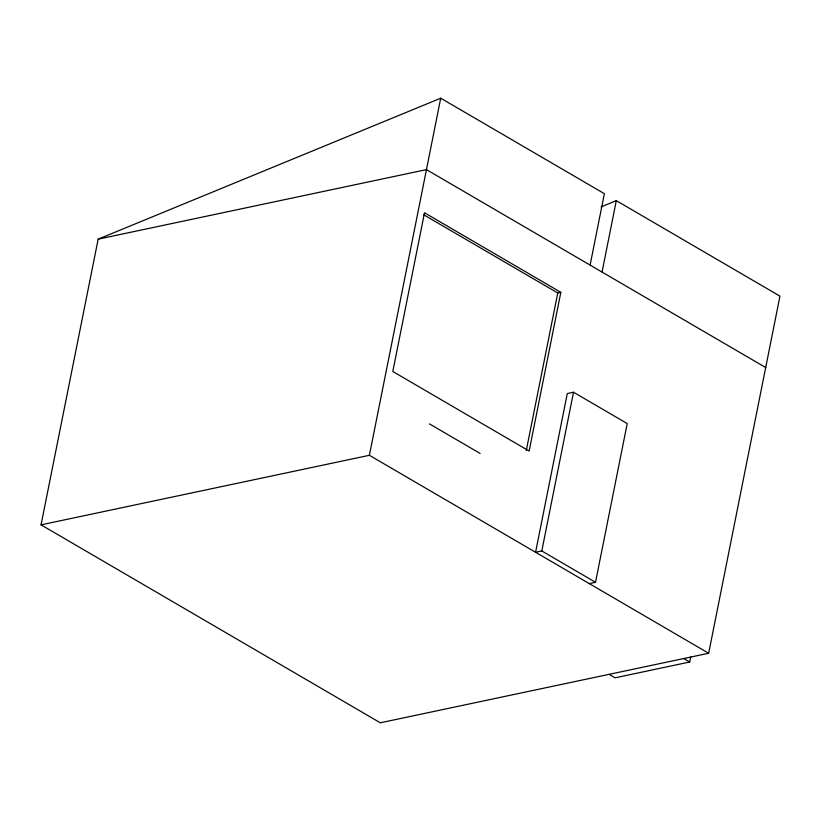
<?xml version="1.0" encoding="UTF-8"?>
<svg xmlns="http://www.w3.org/2000/svg" width="821" height="821" viewBox="0 0 821 821"><rect width="100%" height="100%" fill="white"/><g stroke="black" fill="none" stroke-linecap="round" stroke-linejoin="round"><path stroke-width="1.23" d="M590.104 265.111L604.369 193.684L440.723 98.202L98.171 239.147L41.05 524.845L380.318 722.798L708.656 653.259L779.95 296.135L616.304 200.652L601.085 206.913M41.05 524.845L369.388 455.296L440.723 98.202M526.292 450.452L557.757 292.984L560.835 292.327L529.145 451.047L392.797 371.482L424.508 212.772L560.835 292.327M573.51 392.233L567.29 393.546L535.579 552.266L541.798 550.953L573.51 392.233L627.223 423.574L595.512 582.294L589.293 583.608M616.304 200.652L602.05 272.069M609.11 674.339L615.073 677.818L689.732 662.003L690.738 656.995M98.171 239.147L426.458 169.619L765.716 367.551M423.595 214.712L557.757 292.984M429.465 423.893L480.1 453.438M541.798 550.953L595.512 582.294M369.388 455.296L708.656 653.259M683.77 658.524L689.732 662.003"/></g></svg>
